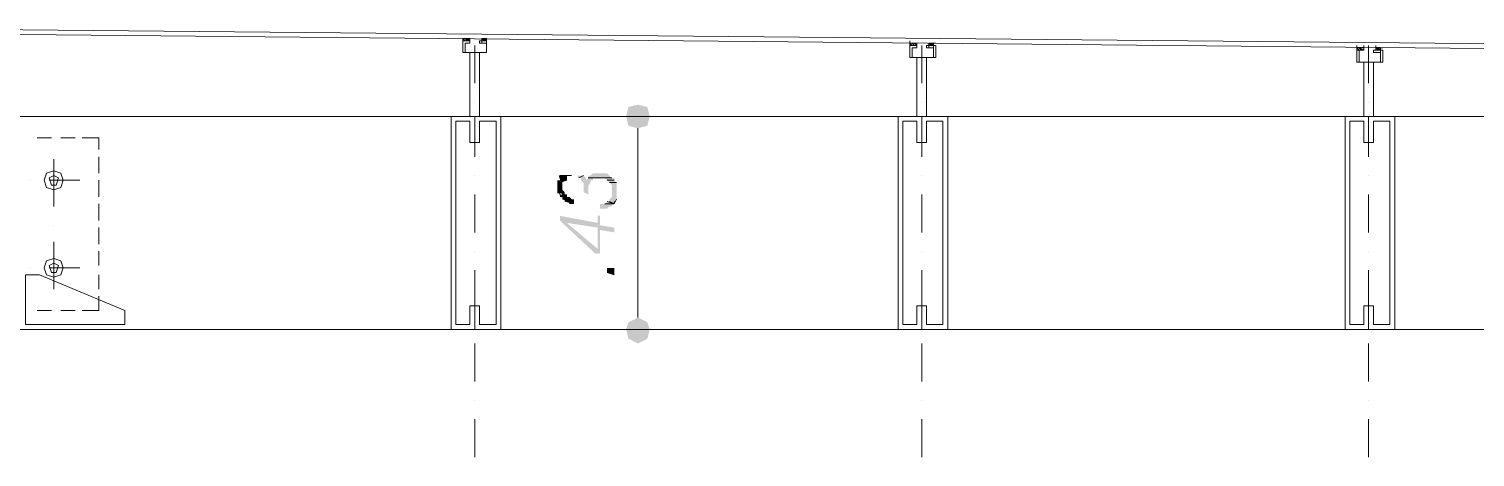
# Model space of a CAD drawing. Header units: millimetres. Extents: x 182 to 575, y -105 to 95.
# Drawn here: x 293.483 to 296.394, y 73.063 to 73.925 of the extents above; entities that cross this region are included whole.
import ezdxf

# ---------------------------------------------------------------- set-up
doc = ezdxf.new("R2010")
doc.units = ezdxf.units.MM
doc.header["$MEASUREMENT"] = 0
doc.layers.add('PDF_Geometry', color=7, linetype='Continuous')
doc.layers.add('PDF_Solid Fills', color=7, linetype='Continuous')

msp = doc.modelspace()

# ---------------------------------------------------------------- hatches: boundary and pattern name
at = {"layer": 'PDF_Solid Fills', "transparency": 33554559}
for points in [[(294.7088, 73.7729), (294.6897, 73.7681), (294.685, 73.7491), (294.6897, 73.7301), (294.7088, 73.7253), (294.7278, 73.7301), (294.7326, 73.7491), (294.7278, 73.7681)], [(294.5612, 73.6253), (294.5516, 73.6205), (294.5469, 73.6205), (294.5469, 73.6158), (294.5564, 73.6205), (294.5612, 73.6205)], [(294.5993, 73.5967), (294.6088, 73.592), (294.6088, 73.6094), (294.6135, 73.6158), (294.6135, 73.6205), (294.6183, 73.6205), (294.6183, 73.6253), (294.6421, 73.6253), (294.6469, 73.6205), (294.6516, 73.6158), (294.6564, 73.611), (294.6564, 73.5872), (294.6516, 73.5824), (294.6516, 73.5777), (294.6469, 73.5777), (294.6421, 73.5729), (294.6326, 73.5729), (294.6326, 73.5634), (294.6469, 73.5634), (294.6504, 73.567), (294.6564, 73.5681), (294.6564, 73.5729), (294.6612, 73.5729), (294.6659, 73.5824), (294.6659, 73.6158), (294.6612, 73.6205), (294.6612, 73.6253), (294.6564, 73.6253), (294.6516, 73.6301), (294.6469, 73.6348), (294.6183, 73.6348), (294.6135, 73.6301), (294.6088, 73.6301), (294.6088, 73.6253), (294.604, 73.6205), (294.604, 73.6253), (294.5993, 73.6301), (294.585, 73.6301), (294.5897, 73.6253), (294.5945, 73.6253), (294.5945, 73.6205), (294.5993, 73.6158)], [(294.6469, 73.4348), (294.6612, 73.4301), (294.6612, 73.4443), (294.6469, 73.4443)], [(294.7088, 73.292), (294.7278, 73.3015), (294.7326, 73.3205), (294.7278, 73.3348), (294.7088, 73.3443), (294.6897, 73.3348), (294.685, 73.3205), (294.6897, 73.3015)]]:
    msp.add_hatch(color=256, dxfattribs=at).paths.add_polyline_path(points)
h = msp.add_hatch(color=256, dxfattribs=at)
h.paths.add_polyline_path([(294.5516, 73.5872), (294.5564, 73.5872), (294.5469, 73.6015), (294.5469, 73.5967), (294.5516, 73.592)])
h.paths.add_polyline_path([(294.5612, 73.5805), (294.5612, 73.5777), (294.5707, 73.5753), (294.5707, 73.5729), (294.5802, 73.5729), (294.5802, 73.5824), (294.5754, 73.5824), (294.5707, 73.5872), (294.5659, 73.5872), (294.5659, 73.592), (294.5612, 73.592), (294.5612, 73.5967), (294.5564, 73.6015), (294.5564, 73.5872), (294.5564, 73.5824)])
h = msp.add_hatch(color=256, dxfattribs=at)
h.paths.add_polyline_path([(294.5659, 73.5348), (294.6278, 73.5253), (294.6278, 73.4824)])
h.paths.add_polyline_path([(294.6278, 73.5348), (294.5516, 73.5491), (294.5516, 73.5396), (294.6231, 73.4729), (294.6326, 73.4729), (294.6326, 73.5205), (294.6612, 73.5158), (294.6612, 73.5253), (294.6326, 73.5301), (294.6326, 73.5491), (294.6278, 73.5491)], flags=0)

# ---------------------------------------------------------------- linework, layer by layer
at = {"layer": 'PDF_Geometry', "lineweight": 13}
for points in [[(298.304, 73.8777), (293.2564, 73.9253), (293.2564, 73.9158), (298.3088, 73.8681), (298.3088, 73.8777)], [(294.3564, 73.8967), (294.3564, 73.9062), (294.3707, 73.9062), (294.3707, 73.8967)], [(294.3612, 73.9015), (294.3564, 73.9062)], [(294.3659, 73.9062), (294.3707, 73.9015), (294.3612, 73.9062), (294.3659, 73.9015)], [(294.3707, 73.9062), (294.3707, 73.9062)], [(294.3945, 73.9015), (294.404, 73.9015), (294.3945, 73.9062), (294.3992, 73.9015)], [(294.3945, 73.8967), (294.3945, 73.9062), (294.404, 73.9062), (294.404, 73.8967)], [(294.404, 73.9062), (294.404, 73.9015), (294.3992, 73.9062)], [(294.3707, 73.9015), (294.3564, 73.9015)], [(294.3564, 73.9015), (294.3564, 73.9015)], [(294.3802, 73.892), (294.3802, 73.8158)], [(294.3945, 73.9015), (294.3945, 73.9015)], [(295.2707, 73.8967), (295.2659, 73.8967), (295.2707, 73.892), (295.2564, 73.892), (295.2564, 73.9015)], [(295.2564, 73.892), (295.2612, 73.892), (295.2564, 73.8967), (295.2707, 73.8967), (295.2707, 73.8872)], [(295.2659, 73.892), (295.2612, 73.8967)], [(295.2802, 73.892), (295.2802, 73.8158)], [(295.2945, 73.8872), (295.2945, 73.8967), (295.3088, 73.8967)], [(295.304, 73.892), (295.2945, 73.8967), (295.2993, 73.892)], [(295.2945, 73.892), (295.3088, 73.892)], [(295.2945, 73.892), (295.2945, 73.892)], [(295.2993, 73.8967), (295.304, 73.892), (295.304, 73.8967), (295.304, 73.8872)], [(296.1707, 73.892), (296.1707, 73.8824), (296.1564, 73.8824), (296.1564, 73.892)], [(296.1564, 73.8824), (296.1612, 73.8824), (296.1564, 73.8872), (296.1707, 73.8872), (296.1659, 73.8872)], [(296.1707, 73.8824), (296.1612, 73.8872), (296.1659, 73.8824)], [(296.1707, 73.8824), (296.1707, 73.8824)], [(296.1802, 73.892), (296.1802, 73.8158)], [(296.1945, 73.892), (296.1945, 73.8824), (296.2088, 73.8824)], [(296.2088, 73.8872), (296.1945, 73.8872)], [(296.1993, 73.8872), (296.204, 73.8824), (296.1945, 73.8872), (296.1993, 73.8824)], [(296.1945, 73.8824), (296.1945, 73.8824)], [(296.204, 73.8872), (296.204, 73.8777)], [(296.204, 73.8872), (296.204, 73.8872)], [(294.3802, 73.7777), (294.3802, 73.7777)], [(295.2802, 73.7777), (295.2802, 73.7777)], [(296.1802, 73.7777), (296.1802, 73.7777)], [(293.4373, 73.7491), (298.0469, 73.7491)], [(294.3802, 73.7396), (294.3802, 73.6681)], [(294.7421, 73.7491), (294.6183, 73.7491)], [(295.2802, 73.7396), (295.2802, 73.6681)], [(296.1802, 73.7396), (296.1802, 73.6681)], [(293.4992, 73.7062), (293.5278, 73.7062)], [(293.5469, 73.7062), (293.5754, 73.7062)], [(293.5897, 73.7062), (293.6231, 73.7062), (293.6231, 73.6824)], [(294.7088, 73.3443), (294.7088, 73.3681), (294.7088, 73.6967), (294.7088, 73.7253)], [(293.5326, 73.6634), (293.5326, 73.5681)], [(293.6231, 73.6348), (293.6231, 73.6681)], [(293.485, 73.6205), (293.485, 73.6205)], [(293.585, 73.6205), (293.5231, 73.6205)], [(293.5326, 73.6205), (293.5326, 73.6205)], [(293.6231, 73.5872), (293.6231, 73.6205)], [(294.3802, 73.6301), (294.3802, 73.6301)], [(294.5516, 73.6301), (294.5707, 73.6301), (294.5516, 73.6301)], [(294.5707, 73.6301), (294.5516, 73.6301), (294.5707, 73.6301)], [(294.5754, 73.6301), (294.5564, 73.6301), (294.5754, 73.6301)], [(294.5897, 73.6253), (294.5993, 73.6301), (294.5897, 73.6253)], [(294.6278, 73.6253), (294.6088, 73.6253), (294.6278, 73.6253)], [(294.6088, 73.6253), (294.6278, 73.6253), (294.6088, 73.6253)], [(294.6612, 73.6205), (294.6469, 73.6205), (294.6612, 73.6205)], [(294.6516, 73.6158), (294.6659, 73.6158), (294.6516, 73.6158)], [(295.2802, 73.6301), (295.2802, 73.6301)], [(296.1802, 73.6301), (296.1802, 73.6301)], [(294.3802, 73.592), (294.3802, 73.5158)], [(295.2802, 73.592), (295.2802, 73.5158)], [(296.1802, 73.592), (296.1802, 73.5158)], [(293.6231, 73.5396), (293.6231, 73.5729)], [(294.6421, 73.5729), (294.6612, 73.5729), (294.6421, 73.5729)], [(293.5326, 73.5301), (293.5326, 73.5301)], [(293.5326, 73.4967), (293.5326, 73.4015)], [(293.6231, 73.492), (293.6231, 73.5253)], [(293.6231, 73.4491), (293.6231, 73.4777)], [(294.3802, 73.4777), (294.3802, 73.4777)], [(295.2802, 73.4777), (295.2802, 73.4777)], [(296.1802, 73.4777), (296.1802, 73.4777)], [(293.485, 73.4443), (293.485, 73.4443)], [(293.585, 73.4443), (293.5231, 73.4443)], [(294.3802, 73.4396), (294.3802, 73.3681)], [(295.2802, 73.4396), (295.2802, 73.3681)], [(296.1802, 73.4396), (296.1802, 73.3681)], [(293.6231, 73.4015), (293.6231, 73.4301)], [(294.6612, 73.4301), (294.6469, 73.4348), (294.6612, 73.4301)], [(293.5897, 73.3586), (293.6231, 73.3586), (293.6231, 73.3872)], [(293.4992, 73.3586), (293.5278, 73.3586)], [(293.5469, 73.3586), (293.5754, 73.3586)], [(294.3802, 73.3301), (294.3802, 73.3301)], [(295.2802, 73.3301), (295.2802, 73.3301)], [(296.1802, 73.3301), (296.1802, 73.3301)], [(298.0469, 73.3205), (293.4373, 73.3205)], [(294.6326, 73.3205), (294.7992, 73.3205)], [(294.3802, 73.292), (294.3802, 73.2158)], [(295.2802, 73.292), (295.2802, 73.2158)], [(296.1802, 73.292), (296.1802, 73.2158)], [(294.3802, 73.1777), (294.3802, 73.1777)], [(295.2802, 73.1777), (295.2802, 73.1777)], [(296.1802, 73.1777), (296.1802, 73.1777)], [(294.3802, 73.1396), (294.3802, 73.0634)], [(295.2802, 73.1396), (295.2802, 73.0634)], [(296.1802, 73.1396), (296.1802, 73.0634)]]:
    msp.add_lwpolyline(points, dxfattribs=at)
for points in [[(294.3897, 73.9015), (294.3897, 73.8967), (294.404, 73.8967), (294.404, 73.8777), (294.3612, 73.8777), (294.3612, 73.8967), (294.3707, 73.8967), (294.3707, 73.9015), (294.3564, 73.9015), (294.3564, 73.8777), (294.404, 73.8777), (294.404, 73.9015)], [(294.3897, 73.8777), (294.3707, 73.8777), (294.3707, 73.7491), (294.3897, 73.7491)], [(295.2897, 73.892), (295.2897, 73.8872), (295.304, 73.8872), (295.304, 73.8681), (295.2612, 73.8681), (295.2612, 73.8872), (295.2707, 73.8872), (295.2707, 73.892), (295.2564, 73.892), (295.2564, 73.8681), (295.3088, 73.8681), (295.3088, 73.892)], [(296.1897, 73.8777), (296.204, 73.8777), (296.204, 73.8586), (296.1612, 73.8586), (296.1612, 73.8824), (296.1707, 73.8824), (296.1564, 73.8824), (296.1564, 73.8586), (296.2088, 73.8586), (296.2088, 73.8824), (296.1897, 73.8824)], [(295.2897, 73.8681), (295.2707, 73.8681), (295.2707, 73.7491), (295.2897, 73.7491)], [(296.1897, 73.8586), (296.1707, 73.8586), (296.1707, 73.7491), (296.1897, 73.7491)], [(294.3802, 73.6967), (294.3707, 73.6967), (294.3707, 73.7396), (294.3421, 73.7396), (294.3421, 73.3301), (294.3707, 73.3301), (294.3707, 73.3681), (294.3802, 73.3681), (294.3802, 73.3205), (294.3326, 73.3205), (294.3326, 73.7491), (294.3802, 73.7491), (294.3802, 73.6967), (294.3802, 73.7491), (294.4326, 73.7491), (294.4326, 73.3205), (294.3802, 73.3205), (294.3802, 73.3681), (294.3897, 73.3681), (294.3897, 73.3301), (294.4231, 73.3301), (294.4231, 73.7396), (294.3897, 73.7396), (294.3897, 73.6967)], [(295.2802, 73.6967), (295.2707, 73.6967), (295.2707, 73.7396), (295.2421, 73.7396), (295.2421, 73.3301), (295.2707, 73.3301), (295.2707, 73.3681), (295.2802, 73.3681), (295.2802, 73.3205), (295.2326, 73.3205), (295.2326, 73.7491), (295.2802, 73.7491), (295.2802, 73.6967), (295.2802, 73.7491), (295.3326, 73.7491), (295.3326, 73.3205), (295.2802, 73.3205), (295.2802, 73.3681), (295.2897, 73.3681), (295.2897, 73.3301), (295.3231, 73.3301), (295.3231, 73.7396), (295.2897, 73.7396), (295.2897, 73.6967)], [(296.1802, 73.6967), (296.1707, 73.6967), (296.1707, 73.7396), (296.1421, 73.7396), (296.1421, 73.3301), (296.1707, 73.3301), (296.1707, 73.3681), (296.1802, 73.3681), (296.1802, 73.3205), (296.1326, 73.3205), (296.1326, 73.7491), (296.1802, 73.7491), (296.1802, 73.6967), (296.1802, 73.7491), (296.2326, 73.7491), (296.2326, 73.3205), (296.1802, 73.3205), (296.1802, 73.3681), (296.1897, 73.3681), (296.1897, 73.3301), (296.2231, 73.3301), (296.2231, 73.7396), (296.1897, 73.7396), (296.1897, 73.6967)], [(293.5326, 73.6396), (293.5183, 73.6348), (293.5135, 73.6205), (293.5183, 73.6062), (293.5326, 73.6015), (293.5469, 73.6062), (293.5516, 73.6205), (293.5469, 73.6348)], [(293.5326, 73.6301), (293.5231, 73.6253), (293.5278, 73.611), (293.5373, 73.611), (293.5421, 73.6253)], [(294.6564, 73.6253), (294.6088, 73.6253), (294.6564, 73.6253)], [(294.6469, 73.6205), (294.6612, 73.6205), (294.6469, 73.6205)], [(294.6516, 73.6158), (294.6659, 73.6158), (294.6516, 73.6158)], [(294.5516, 73.592), (294.5564, 73.5872), (294.5516, 73.592)], [(294.5564, 73.6015), (294.5564, 73.5872), (294.5564, 73.6015)], [(294.6469, 73.5777), (294.6612, 73.5729), (294.6469, 73.5777)], [(294.6516, 73.5777), (294.6612, 73.5729), (294.6516, 73.5777)], [(294.6659, 73.5824), (294.6612, 73.5729), (294.6659, 73.5824)], [(294.6612, 73.5777), (294.6612, 73.5729), (294.6612, 73.5777)], [(293.5326, 73.4634), (293.5183, 73.4586), (293.5135, 73.4443), (293.5183, 73.4301), (293.5326, 73.4253), (293.5469, 73.4301), (293.5516, 73.4443), (293.5469, 73.4586)], [(293.5326, 73.4539), (293.5231, 73.4491), (293.5278, 73.4348), (293.5373, 73.4348), (293.5421, 73.4491)]]:
    msp.add_lwpolyline(points, close=True, dxfattribs=at)
msp.add_lwpolyline([(294.5778, 73.6396, 0, 0, 0), (294.5754, 73.6396, 0, 0, 0), (294.5754, 73.6396, 0.0286, 0.0286, 0), (294.5754, 73.6396, 0, 0, 0), (294.5754, 73.6348, 0, 0, 0), (294.5754, 73.6348, 0, 0, 0), (294.5778, 73.6301, 0, 0, 0)], format="xyseb", dxfattribs=at)
for points, const_width in [([(294.5588, 73.6301), (294.5588, 73.6253), (294.5516, 73.6229)], 0.0143), ([(294.5516, 73.5943), (294.5516, 73.6086), (294.5516, 73.6134), (294.5516, 73.6181)], 0.00952)]:
    msp.add_lwpolyline(points, dxfattribs=dict(at, const_width=const_width))
at = {"layer": 'PDF_Geometry', "lineweight": 20}
msp.add_lwpolyline([(293.504, 73.4301), (293.4754, 73.4301), (293.4754, 73.3301), (293.6754, 73.3301), (293.6754, 73.3586)], close=True, dxfattribs=at)

doc.saveas('drawing.dxf')
